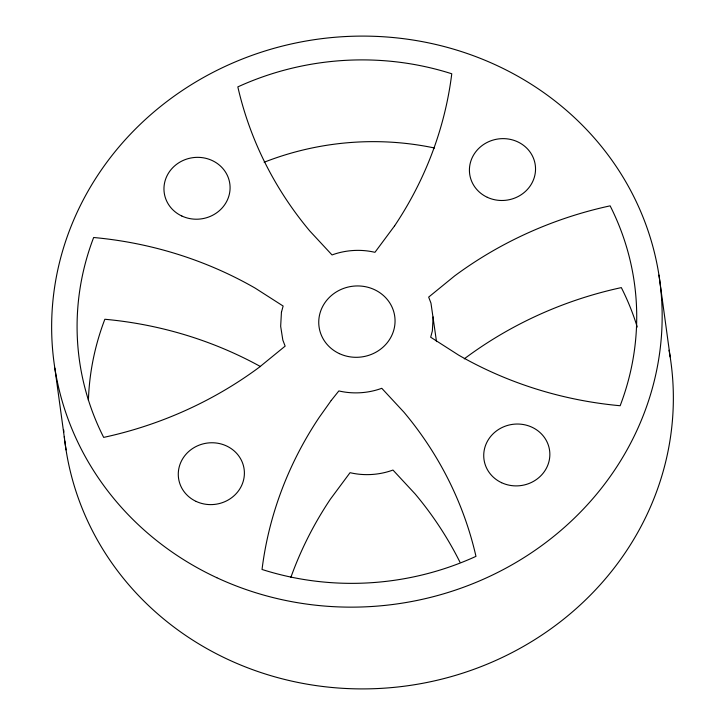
<?xml version="1.0" encoding="UTF-8"?>
<svg xmlns="http://www.w3.org/2000/svg" width="725" height="725" viewBox="0 0 725 725"><rect width="100%" height="100%" fill="white"/><g stroke="black" fill="none" stroke-linecap="round" stroke-linejoin="round"><path stroke-width="1.09" d="M433.133 316.952L432.363 330.935L430.677 337.216L458.644 355.132A385.528 359.682 -7.8 0 0 620.147 405.737A280.158 261.372 -7.8 0 0 610.124 205.846A385.528 359.682 -7.8 0 0 454.675 275.89L428.665 297.105L430.967 303.141L436.504 341.593M464.281 358.884L465.867 357.642A385.528 359.682 -7.8 0 1 621.325 287.608A280.158 261.372 -7.8 0 1 637.23 327.038M658.962 275.101L670.154 356.854M54.846 368.146L66.038 449.899M669.03 350.229A305.624 285.133 -7.8 0 1 411.021 685.27A305.624 285.133 -7.8 0 1 64.806 441.036M64.543 438.806A305.624 285.133 -7.8 0 1 64.298 436.577M63.873 432.118A305.624 285.133 -7.8 0 1 63.682 429.889M88.405 400.408A280.158 261.372 -7.8 0 1 104.853 319.263A385.528 359.682 -7.8 0 1 260.565 366.605M264.145 162.237A280.158 261.372 -7.8 0 1 434.574 148.018M290.852 577.408A385.528 359.682 -7.8 0 1 330.373 499.19L350.048 472.682C364.131 476.008 379.392 475.047 392.968 470.054L415.18 493.988A385.528 359.682 -7.8 0 1 459.931 562.102M281.436 312.312L280.666 326.295L282.832 340.097L285.142 346.133L259.133 367.358A385.528 359.682 -7.8 0 1 103.675 437.392A280.158 261.372 -7.8 0 1 93.652 237.501A385.528 359.682 -7.8 0 1 255.155 288.115L283.131 306.032L281.436 312.312M394.627 225.81L374.952 252.318C360.869 248.992 345.608 249.953 332.032 254.946L309.82 231.012A385.528 359.682 -7.8 0 1 237.836 86.891A280.158 261.372 -7.8 0 1 451.766 73.778A385.528 359.682 -7.8 0 1 394.627 225.81M331.225 400.472L319.172 417.437A385.528 359.682 -7.8 0 0 262.033 569.469A280.158 261.372 -7.8 0 0 475.972 556.356A385.528 359.682 -7.8 0 0 403.979 412.235L381.776 388.301C368.191 393.294 352.939 394.255 338.847 390.929L331.225 400.472M216.811 577.707A305.624 285.133 -7.8 0 0 661.825 302.932A305.624 285.133 -7.8 0 0 192.062 84.227A305.624 285.133 -7.8 0 0 216.811 577.707M339.391 353.637A38.207 35.643 -7.8 0 0 395.016 319.29A38.207 35.643 -7.8 0 0 336.3 291.948A38.207 35.643 -7.8 0 0 339.391 353.637M196.158 501.428A33.105 30.894 -7.8 0 0 244.361 471.658A33.105 30.894 -7.8 0 0 193.475 447.968A33.105 30.894 -7.8 0 0 196.158 501.428M487.291 197.3A33.105 30.894 -7.8 0 0 535.503 167.538A33.105 30.894 -7.8 0 0 484.617 143.84A33.105 30.894 -7.8 0 0 487.291 197.3M501.609 482.705A33.105 30.894 -7.8 0 0 549.822 452.944A33.105 30.894 -7.8 0 0 498.927 429.245A33.105 30.894 -7.8 0 0 501.609 482.705M181.839 216.023A33.105 30.894 -7.8 0 0 230.052 186.252A33.105 30.894 -7.8 0 0 179.157 162.563A33.105 30.894 -7.8 0 0 181.839 216.023"/></g></svg>
